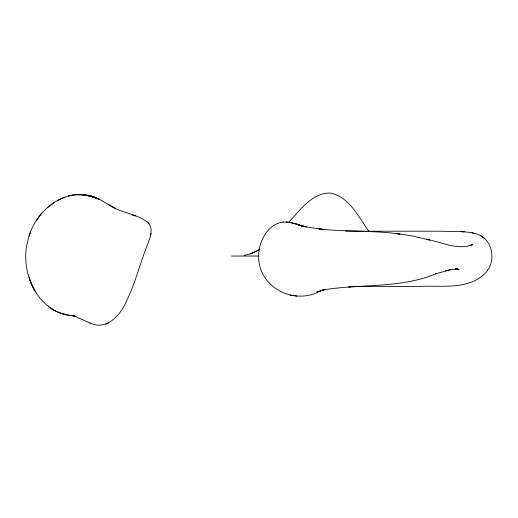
<?xml version="1.0" encoding="UTF-8"?>
<svg xmlns="http://www.w3.org/2000/svg" width="518" height="518" viewBox="0 0 518 518"><rect width="100%" height="100%" fill="white"/><g stroke="black" fill="none" stroke-linecap="round" stroke-linejoin="round"><path stroke-width="0.78" d="M455.969 268.428L459.006 269.807L456.889 269.017L458.754 269.379L455.73 268.991L457.394 269.043L450.038 269.729L451.502 269.444L435.606 273.815L436.816 273.439C400.084 289.044 359.939 283.437 321.659 290.235L325.738 289.355L316.809 292.074L321.672 290.287C292.774 307.388 253.542 284.842 259.136 250.013C261.176 237.542 269.606 223.595 283.229 222.054C291.239 221.555 298.685 225.123 306.3 226.988L299.669 225.349L310.256 227.577L323.349 229.416L319.004 228.93C345.953 231.967 373.213 230.303 400.097 234.045L396.361 233.56M90.54 323.193C107.349 330.976 121.186 314.206 126.819 300.259C135.697 282.42 140.074 262.859 147.591 244.477C150.045 237.814 153.859 228.95 148.219 222.792C136.888 213.429 120.649 213.286 108.689 204.701M150.647 234.997L150.952 233.346M92.793 196.698L96.484 198.038L90.294 195.966L87.076 195.247L90.76 196.108L84.576 194.846L74.877 194.749L83.955 194.781L93.369 196.885C63.967 186.448 33.748 212.186 27.985 240.352C18.777 272.118 38.429 314.73 74.586 315.883C65.391 315.086 56.061 312.568 48.731 306.76M30.607 232.116L29.137 236.305M36.305 220.726L41.382 213.753M288.319 222.656C299.903 210.593 311.48 192.987 330.063 193.026C349.417 196.652 358.54 217.074 368.984 231.462M47.332 207.64L54.228 202.402M470.584 245.623L472.5 244.256L470.35 245.752L472.513 244.723C457.465 250.44 441.783 242.243 426.968 239.335L429.636 240.035L412.231 235.955L396.639 233.599M57.479 200.466L64.472 197.267M105.64 324.164L108.735 322.895M250.175 253.839L255.957 251.483L259.958 249.203L255.957 251.483L250.175 253.846L244.166 255.296M446.924 270.461L445.564 270.765L451.502 269.444M75.382 194.69L68.531 195.966L72.552 195.092M350.608 286.791L348.698 286.875L354.791 286.609M352.046 286.473L421.03 286.363C442.262 285.386 467.754 289.996 484.641 273.828C496.477 262.775 493.602 240.346 477.972 234.453C466.407 230.562 453.923 231.675 441.906 231.235C409.783 231.099 377.667 231.352 345.551 231.06M283.229 222.054L283.592 222.047M286.117 222.008L286.473 222.008M231.546 256.034L258.676 256.034M464.4 231.876L460.483 231.637M290.009 295.15L296.866 296.108M66.362 314.717L63.572 314.063M286.94 222.067L293.466 223.213M63.578 314.07L60.943 313.267M86.901 195.228L96.581 198.083M99.618 199.469L89.983 195.888L93.221 196.827M90.294 195.966L80.996 194.554L90.495 196.024M471.995 232.802L475.479 233.618M73.245 315.663L74.294 315.915L72.099 315.475L74.974 316.207M114.97 208.145L99.346 199.32L89.879 195.869L96.484 198.038M89.983 195.888L96.406 197.999M75.039 316.233L73.478 315.734L90.825 323.303M75.207 316.31L73.562 315.76L75.246 316.323M301.923 225.984L295.04 223.646L302.052 226.023M132.478 214.892L135.321 215.876L132.012 214.737M303.839 226.644L297.177 224.307L302 226.003M99.378 199.339L92.858 196.71L99.346 199.32M92.858 196.71L96.257 197.934M303.606 226.644L300.777 225.583L303.723 226.69M51.165 308.482L53.477 309.9M484.628 238.52L480.859 235.781M455.827 268.447L456.656 269.166M149.145 223.925L148.219 222.792M92.916 196.73L89.802 195.862L96.29 197.954L92.916 196.73M96.231 197.928L99.32 199.307L96.231 197.928M33.301 287.891L35.069 291.103L31.682 284.518L33.301 287.891M30.309 281.157L31.708 284.57L29.06 277.583L30.309 281.157"/></g></svg>
